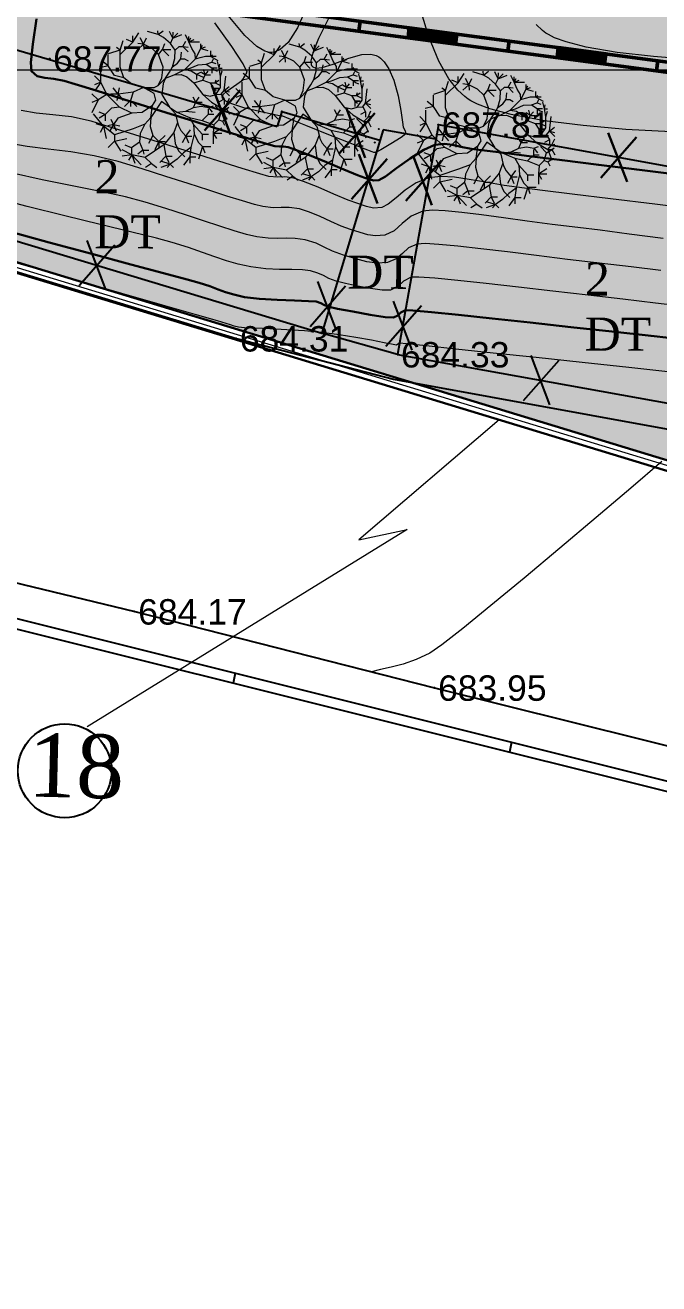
# Model space of a CAD drawing. Header units: feet. Extents: x 3381 to 683784, y 675186 to 4376258.
# Drawn here: x 682579.93 to 682604.87, y 4375655.95 to 4375705.45 of the extents above; entities that cross this region are included whole.
import ezdxf

# ---------------------------------------------------------------- set-up
doc = ezdxf.new("R2010")
doc.units = ezdxf.units.FT
doc.header["$MEASUREMENT"] = 0
doc.header["$PDMODE"] = 34
doc.header["$PDSIZE"] = 0.01
doc.linetypes.add('DUZ', pattern=[0])
doc.layers.get('0').update_dxf_attribs({"linetype": 'CONTINUOUS'})
for name, color, linetype in [('0_Point_Height', 2, 'CONTINUOUS'), ('0_Point_Point', 7, 'CONTINUOUS'), ('Layer8', 7, 'CONTINUOUS'), ('Yazilar', 7, 'CONTINUOUS')]:
    doc.layers.add(name, color=color, linetype=linetype)
for name, color, linetype, lineweight in [('ANA HORIZONTAL', 24, 'CONTINUOUS', 30), ('HORIZANTAL', 24, 'CONTINUOUS', 13), ('km setka', 170, 'CONTINUOUS', 15), ('su xtti', 7, 'CONTINUOUS', 30), ('дерево', 96, 'CONTINUOUS', 5)]:
    doc.layers.add(name, color=color, linetype=linetype, lineweight=lineweight)
doc.styles.get("Standard").update_dxf_attribs({"font": 'arial.ttf', "height": 2})
doc.styles.add('style5', font='ariall.ttf', dxfattribs={"height": 400})
pattern_1 = [(90, (1766.15535, 840.54114), (-0.707106781, 0.707106781), [0.1875, -1.226713563]), (45, (1766.1554, 840.5411), (-0.70710678119, 0.70710678119), [0.1875, -0.8125]), (135, (1766.1554, 840.5411), (-0.70710678119, -0.70710678119), [0.1875, -0.8125])]

# ---------------------------------------------------------------- blocks, each defined once
blk = doc.blocks.new('kuknar')
at = {"layer": 'дерево'}
for p, q in [((8656750.03, 4482479.77), (8656745.71, 4482481.06)), ((8656750.03, 4482479.77), (8656749.86, 4482481.34)), ((8656750.03, 4482479.77), (8656752.02, 4482481.34)), ((8656755.89, 4482478.34), (8656754.6, 4482481.06)), ((8656734.6, 4482473.51), (8656735.8, 4482477.38)), ((8656734.6, 4482471.66), (8656739.67, 4482476.7)), ((8656739.67, 4482476.7), (8656737.14, 4482477.71)), ((8656739.67, 4482476.7), (8656742.2, 4482480.4)), ((8656739.67, 4482476.7), (8656739.67, 4482479.23)), ((8656744.05, 4482475.86), (8656741.68, 4482476.21)), ((8656744.05, 4482475.86), (8656741.68, 4482473.68)), ((8656744.05, 4482475.86), (8656742.69, 4482478.39)), ((8656744.05, 4482475.86), (8656745.22, 4482478.39)), ((8656747.59, 4482474.17), (8656744.05, 4482475.86)), ((8656744.05, 4482475.86), (8656744.21, 4482473.68)), ((8656752.16, 4482478.62), (8656750.03, 4482479.77)), ((8656751.78, 4482473.68), (8656752.63, 4482476.21)), ((8656754.9, 4482476.18), (8656752.16, 4482478.62)), ((8656754.9, 4482476.18), (8656755.89, 4482478.34)), ((8656756.89, 4482473.47), (8656754.9, 4482476.18)), ((8656755.89, 4482478.34), (8656756.03, 4482480.78)), ((8656755.89, 4482478.34), (8656757.9, 4482480.33)), ((8656755.89, 4482478.34), (8656759.61, 4482479.77)), ((8656759.92, 4482474.9), (8656761.21, 4482477.05)), ((8656762.35, 4482476.89), (8656761.07, 4482479.63)), ((8656762.35, 4482476.89), (8656762.35, 4482479.04)), ((8656762.35, 4482476.89), (8656763.2, 4482478.48)), ((8656762.35, 4482476.89), (8656764.49, 4482477.75)), ((8656763.64, 4482474.17), (8656762.35, 4482476.89)), ((8656762.35, 4482476.89), (8656766.64, 4482476.89)), ((8656767.23, 4482474.17), (8656767.23, 4482476.04)), ((8656734.6, 4482473.51), (8656729.73, 4482471.99)), ((8656729.73, 4482467.11), (8656729.73, 4482471.66)), ((8656734.6, 4482473.51), (8656733.1, 4482474.52)), ((8656734.6, 4482471.66), (8656734.6, 4482473.51)), ((8656734.6, 4482466.6), (8656734.6, 4482471.66)), ((8656750.1, 4482471.66), (8656747.59, 4482474.17)), ((8656750.1, 4482471.66), (8656751.78, 4482473.68)), ((8656751.95, 4482466.6), (8656750.1, 4482471.66)), ((8656751.78, 4482473.68), (8656754.32, 4482471.15)), ((8656751.78, 4482473.68), (8656755.16, 4482473.68)), ((8656756.75, 4482470.02), (8656756.89, 4482473.47)), ((8656756.89, 4482473.47), (8656758.46, 4482474.9)), ((8656758.46, 4482474.9), (8656759.92, 4482474.9)), ((8656759.19, 4482469.88), (8656759.47, 4482472.6)), ((8656759.92, 4482474.9), (8656762.05, 4482472.74)), ((8656759.92, 4482474.9), (8656762.05, 4482474.61)), ((8656764.93, 4482472.01), (8656763.64, 4482474.17)), ((8656765.07, 4482469.88), (8656764.93, 4482472.01)), ((8656765.07, 4482469.88), (8656767.23, 4482474.17)), ((8656766.93, 4482470.44), (8656769.08, 4482471.03)), ((8656767.23, 4482474.17), (8656767.93, 4482475.46)), ((8656767.23, 4482474.17), (8656769.08, 4482474.75)), ((8656767.23, 4482474.17), (8656770.09, 4482473.3)), ((8656769.08, 4482471.03), (8656771.24, 4482471.03)), ((8656771.24, 4482471.03), (8656771.24, 4482473.16)), ((8656771.24, 4482471.03), (8656771.94, 4482471.59)), ((8656771.24, 4482471.03), (8656773.39, 4482471.03)), ((8656771.24, 4482470.86), (8656774.1, 4482469.29)), ((8656729.73, 4482467.11), (8656726.38, 4482466.27)), ((8656729.73, 4482467.11), (8656727.2, 4482469.13)), ((8656732.26, 4482463.22), (8656729.73, 4482467.11)), ((8656736.13, 4482462.22), (8656734.6, 4482466.6)), ((8656751.46, 4482462.22), (8656751.95, 4482466.6)), ((8656754.6, 4482464.56), (8656755.75, 4482466.72)), ((8656755.75, 4482466.72), (8656756.75, 4482470.02)), ((8656755.75, 4482466.72), (8656757.76, 4482468.15)), ((8656757.76, 4482468.15), (8656759.19, 4482469.88)), ((8656759.19, 4482469.88), (8656760.62, 4482469.88)), ((8656760.62, 4482469.88), (8656762.05, 4482469.15)), ((8656760.76, 4482465.57), (8656762.92, 4482467.72)), ((8656760.76, 4482465.57), (8656762.92, 4482466.15)), ((8656762.92, 4482467.72), (8656765.07, 4482469.88)), ((8656762.92, 4482466.15), (8656766.22, 4482467.58)), ((8656765.07, 4482469.88), (8656766.93, 4482470.44)), ((8656766.22, 4482467.58), (8656769.36, 4482467.72)), ((8656769.36, 4482467.72), (8656771.66, 4482468.59)), ((8656769.36, 4482467.72), (8656771.66, 4482466.29)), ((8656771.66, 4482468.59), (8656772.39, 4482469.88)), ((8656771.66, 4482468.59), (8656773.25, 4482468)), ((8656771.66, 4482466.29), (8656771.66, 4482464.14)), ((8656771.66, 4482466.29), (8656773.82, 4482466.29)), ((8656771.66, 4482466.29), (8656772.67, 4482465.43)), ((8656774.68, 4482466.15), (8656773.96, 4482468.87)), ((8656774.68, 4482466.15), (8656774.96, 4482467.72)), ((8656775.25, 4482462.85), (8656774.68, 4482466.15)), ((8656774.68, 4482466.15), (8656775.83, 4482466.15)), ((8656726.71, 4482460.55), (8656724.18, 4482463.06)), ((8656726.71, 4482460.55), (8656726.71, 4482465.59)), ((8656736.13, 4482462.22), (8656732.26, 4482463.22)), ((8656739.34, 4482459.71), (8656736.13, 4482462.22)), ((8656750.03, 4482459.12), (8656751.46, 4482462.22)), ((8656750.03, 4482459.12), (8656752.89, 4482462.12)), ((8656752.89, 4482462.12), (8656752.02, 4482459.99)), ((8656752.89, 4482462.12), (8656754.6, 4482464.56)), ((8656752.89, 4482462.12), (8656756.47, 4482463.41)), ((8656756.47, 4482463.41), (8656760.76, 4482465.57)), ((8656756.47, 4482463.41), (8656759.33, 4482463.55)), ((8656759.33, 4482463.55), (8656761.63, 4482462.71)), ((8656760.76, 4482465.57), (8656763.34, 4482465.15)), ((8656761.63, 4482462.71), (8656764.35, 4482460.27)), ((8656763.34, 4482465.15), (8656765.5, 4482463.72)), ((8656764.35, 4482460.27), (8656768.07, 4482461.28)), ((8656765.5, 4482463.72), (8656767.65, 4482464.7)), ((8656765.5, 4482463.72), (8656765.5, 4482461.56)), ((8656765.5, 4482463.72), (8656768.21, 4482462.57)), ((8656768.94, 4482463.41), (8656767.65, 4482464.28)), ((8656768.07, 4482461.28), (8656768.94, 4482463.41)), ((8656768.07, 4482461.28), (8656770.96, 4482460.27)), ((8656768.94, 4482463.41), (8656768.38, 4482465.57)), ((8656768.94, 4482463.41), (8656770.23, 4482465)), ((8656768.94, 4482463.41), (8656771.1, 4482463.41)), ((8656772.67, 4482465.43), (8656773.82, 4482465)), ((8656773.09, 4482460.27), (8656773.39, 4482461.42)), ((8656773.09, 4482460.27), (8656774.54, 4482461.28)), ((8656775.25, 4482462.85), (8656775.83, 4482465.15)), ((8656775.25, 4482458.4), (8656775.25, 4482462.85)), ((8656776.67, 4482457.11), (8656777.4, 4482462.99)), ((8656725.7, 4482453.31), (8656723.17, 4482455.82)), ((8656726.71, 4482460.55), (8656724.18, 4482459.36)), ((8656726.71, 4482460.55), (8656724.18, 4482456.85)), ((8656729.24, 4482455.49), (8656725.7, 4482453.31)), ((8656729.24, 4482455.49), (8656726.71, 4482460.55)), ((8656734.28, 4482450.45), (8656729.24, 4482455.49)), ((8656733.78, 4482455.65), (8656730.74, 4482455.65)), ((8656733.78, 4482455.65), (8656731.75, 4482458.18)), ((8656733.78, 4482455.65), (8656733.27, 4482453.15)), ((8656733.78, 4482455.65), (8656734.28, 4482458.18)), ((8656739.83, 4482456.5), (8656733.78, 4482455.65)), ((8656733.78, 4482455.65), (8656735.8, 4482453.15)), ((8656739.83, 4482456.5), (8656738.82, 4482453.15)), ((8656744, 4482458.4), (8656739.34, 4482459.71)), ((8656744, 4482458.4), (8656739.83, 4482456.5)), ((8656748.29, 4482455.96), (8656744, 4482458.4)), ((8656744, 4482458.4), (8656748.29, 4482458.4)), ((8656748.29, 4482458.4), (8656750.03, 4482459.12)), ((8656749.02, 4482453.24), (8656748.29, 4482455.96)), ((8656752.02, 4482459.99), (8656751.46, 4482455.54)), ((8656751.46, 4482455.54), (8656754.6, 4482450.38)), ((8656764.35, 4482460.27), (8656768.07, 4482455.54)), ((8656768.07, 4482455.54), (8656771.52, 4482452.37)), ((8656768.07, 4482455.54), (8656770.96, 4482454.81)), ((8656770.96, 4482460.27), (8656773.09, 4482460.27)), ((8656770.96, 4482460.27), (8656772.39, 4482457.97)), ((8656770.96, 4482454.81), (8656773.25, 4482455.54)), ((8656772.39, 4482457.97), (8656774.54, 4482457.97)), ((8656774.54, 4482457.97), (8656772.39, 4482457.97)), ((8656772.39, 4482457.97), (8656772.39, 4482455.82)), ((8656772.39, 4482457.97), (8656773.39, 4482457.11)), ((8656773.09, 4482460.27), (8656774.96, 4482459.26)), ((8656773.25, 4482455.54), (8656775.25, 4482458.4)), ((8656773.25, 4482455.54), (8656775.53, 4482455.68)), ((8656775.53, 4482455.68), (8656776.67, 4482457.11)), ((8656775.53, 4482455.68), (8656776.67, 4482453.66)), ((8656776.67, 4482457.11), (8656778.69, 4482458.7)), ((8656776.67, 4482457.11), (8656778.83, 4482454.95)), ((8656776.67, 4482457.11), (8656778.69, 4482456.54)), ((8656725.7, 4482453.31), (8656723.17, 4482452.3)), ((8656725.7, 4482453.31), (8656723.17, 4482448.08)), ((8656734.28, 4482450.45), (8656731.09, 4482449.93)), ((8656739.34, 4482447.92), (8656734.28, 4482450.45)), ((8656738.82, 4482453.15), (8656736.29, 4482450.61)), ((8656738.82, 4482453.15), (8656741.35, 4482450.61)), ((8656738.82, 4482453.15), (8656738.82, 4482450.61)), ((8656747.73, 4482451.08), (8656743.53, 4482448.25)), ((8656751.32, 4482452.68), (8656747, 4482446.21)), ((8656747, 4482446.21), (8656747.73, 4482451.08)), ((8656747.73, 4482451.08), (8656749.02, 4482453.24)), ((8656754.6, 4482450.38), (8656751.32, 4482452.68)), ((8656765.26, 4482452.47), (8656764.07, 4482454.48)), ((8656764.25, 4482450.26), (8656765.26, 4482452.47)), ((8656764.25, 4482450.26), (8656767.44, 4482450.78)), ((8656765.26, 4482452.47), (8656766.6, 4482454.48)), ((8656765.26, 4482452.47), (8656767.77, 4482452.47)), ((8656767.44, 4482450.78), (8656770.3, 4482450.26)), ((8656770.3, 4482450.26), (8656772.32, 4482450.94)), ((8656771.52, 4482452.37), (8656775.97, 4482449.65)), ((8656775.53, 4482448.41), (8656773, 4482450.94)), ((8656776.67, 4482453.66), (8656774.68, 4482452.51)), ((8656775.97, 4482449.65), (8656777.68, 4482451.53)), ((8656776.67, 4482453.66), (8656776.67, 4482451.53)), ((8656777.68, 4482451.53), (8656778.83, 4482453.97)), ((8656777.68, 4482451.53), (8656778.83, 4482451.81)), ((8656727.88, 4482442.69), (8656723.85, 4482447.75)), ((8656728.56, 4482447.4), (8656726.03, 4482448.41)), ((8656728.56, 4482447.4), (8656726.03, 4482445.9)), ((8656731.09, 4482449.93), (8656728.56, 4482447.4)), ((8656728.56, 4482447.4), (8656728.56, 4482444.9)), ((8656731.93, 4482443.37), (8656730.9, 4482445.39)), ((8656733.6, 4482445.9), (8656731.93, 4482443.37)), ((8656739.34, 4482447.92), (8656733.6, 4482445.9)), ((8656743.53, 4482448.25), (8656739.34, 4482447.92)), ((8656747, 4482446.21), (8656744.54, 4482443.54)), ((8656747, 4482446.21), (8656746.75, 4482442.53)), ((8656754.6, 4482450.38), (8656757.48, 4482448.36)), ((8656754.6, 4482450.38), (8656757.01, 4482447.75)), ((8656757.01, 4482447.75), (8656757.85, 4482444.22)), ((8656757.48, 4482448.36), (8656761.21, 4482448.76)), ((8656757.48, 4482448.36), (8656762.64, 4482446.21)), ((8656761.21, 4482448.76), (8656764.25, 4482450.26)), ((8656761.21, 4482448.76), (8656764.91, 4482448.41)), ((8656762.64, 4482446.21), (8656767.79, 4482445.06)), ((8656762.64, 4482446.21), (8656764.25, 4482443.37)), ((8656767.79, 4482445.06), (8656770.37, 4482447.5)), ((8656770.3, 4482450.26), (8656771.82, 4482448.41)), ((8656770.37, 4482447.5), (8656770.37, 4482449.65)), ((8656770.37, 4482447.5), (8656772.53, 4482447.5)), ((8656774.52, 4482445.22), (8656775.53, 4482448.41)), ((8656775.53, 4482448.41), (8656778.06, 4482449.77)), ((8656775.97, 4482449.65), (8656777.68, 4482445.36)), ((8656775.97, 4482449.65), (8656777.68, 4482449.65)), ((8656776.02, 4482444.71), (8656777.87, 4482446.07)), ((8656777.68, 4482449.65), (8656778.55, 4482450.38)), ((8656777.68, 4482449.65), (8656778.83, 4482447.5)), ((8656727.88, 4482442.69), (8656724.85, 4482443.7)), ((8656727.88, 4482442.69), (8656726.54, 4482440.16)), ((8656732.26, 4482439.15), (8656727.88, 4482442.69)), ((8656727.88, 4482442.69), (8656728.89, 4482437.65)), ((8656731.93, 4482443.37), (8656729.57, 4482442.86)), ((8656731.93, 4482443.37), (8656730.41, 4482440.84)), ((8656731.93, 4482443.37), (8656734.44, 4482442.86)), ((8656731.93, 4482443.37), (8656732.94, 4482440.84)), ((8656739.83, 4482441.68), (8656732.26, 4482439.15)), ((8656744.54, 4482443.54), (8656739.83, 4482441.68)), ((8656744.54, 4482443.54), (8656742.69, 4482439.67)), ((8656746.75, 4482442.53), (8656747.75, 4482438.99)), ((8656757.85, 4482444.22), (8656756.33, 4482440.16)), ((8656757.85, 4482444.22), (8656758.18, 4482442.86)), ((8656758.18, 4482442.86), (8656759.19, 4482441)), ((8656759.19, 4482441), (8656761.21, 4482438.66)), ((8656761.21, 4482438.66), (8656763.06, 4482441.19)), ((8656764.25, 4482443.37), (8656764.58, 4482439.5)), ((8656764.25, 4482443.37), (8656767.77, 4482439.5)), ((8656767.79, 4482445.06), (8656772.53, 4482443.21)), ((8656772.53, 4482443.21), (8656772.25, 4482439.9)), ((8656772.25, 4482439.9), (8656775.69, 4482442.06)), ((8656772.53, 4482443.21), (8656774.52, 4482445.22)), ((8656774.52, 4482445.22), (8656776.02, 4482444.71)), ((8656776.02, 4482444.71), (8656776.86, 4482443.04)), ((8656732.26, 4482436.65), (8656729.73, 4482434.11)), ((8656732.26, 4482439.15), (8656732.26, 4482436.65)), ((8656732.26, 4482436.65), (8656737.3, 4482437.65)), ((8656732.26, 4482436.65), (8656734.79, 4482432.59)), ((8656742.36, 4482436.29), (8656739.15, 4482433.95)), ((8656742.69, 4482439.67), (8656742.36, 4482436.29)), ((8656742.36, 4482436.29), (8656743.7, 4482432.94)), ((8656752.3, 4482435.12), (8656744.71, 4482430.08)), ((8656747.75, 4482438.99), (8656746.07, 4482435.64)), ((8656747.75, 4482438.99), (8656750.26, 4482436.46)), ((8656750.26, 4482436.46), (8656748.6, 4482433.11)), ((8656750.26, 4482436.46), (8656752.79, 4482438.99)), ((8656750.26, 4482436.46), (8656752.79, 4482436.46)), ((8656750.26, 4482436.46), (8656750.26, 4482433.95)), ((8656756.33, 4482440.16), (8656752.3, 4482435.12)), ((8656752.3, 4482435.12), (8656753.14, 4482430.57)), ((8656756.33, 4482440.16), (8656756.85, 4482435.64)), ((8656756.85, 4482435.64), (8656758.18, 4482432.75)), ((8656761.21, 4482438.66), (8656759.71, 4482435.97)), ((8656761.21, 4482438.66), (8656763.57, 4482438.66)), ((8656761.21, 4482438.66), (8656762.21, 4482435.97)), ((8656764.58, 4482439.5), (8656763.25, 4482434.11)), ((8656764.58, 4482439.5), (8656766.27, 4482436.13)), ((8656766.27, 4482436.13), (8656767.96, 4482434.44)), ((8656767.77, 4482439.5), (8656767.77, 4482436.97)), ((8656767.77, 4482439.5), (8656770.3, 4482439.5)), ((8656772.25, 4482439.9), (8656772.25, 4482435.61)), ((8656772.25, 4482439.9), (8656773.53, 4482437.75)), ((8656772.25, 4482439.9), (8656775.69, 4482439.9)), ((8656739.34, 4482431.09), (8656735.45, 4482433.11)), ((8656739.34, 4482431.09), (8656735.45, 4482430.57)), ((8656739.15, 4482433.95), (8656736.64, 4482434.96)), ((8656739.34, 4482431.09), (8656737.98, 4482428.89)), ((8656739.15, 4482433.95), (8656739.15, 4482431.42)), ((8656744.71, 4482430.08), (8656739.34, 4482431.09)), ((8656739.34, 4482431.09), (8656743.04, 4482427.04)), ((8656739.34, 4482431.09), (8656740.51, 4482427.72)), ((8656743.7, 4482432.94), (8656741.68, 4482431.42)), ((8656743.7, 4482432.94), (8656746.23, 4482432.94)), ((8656743.7, 4482432.94), (8656744.21, 4482431.42)), ((8656744.71, 4482430.08), (8656747.24, 4482427.55)), ((8656753.14, 4482430.57), (8656750.61, 4482428.04)), ((8656753.14, 4482430.57), (8656755.65, 4482430.57)), ((8656753.14, 4482430.57), (8656754.32, 4482428.04)), ((8656760.2, 4482431.93), (8656757.67, 4482429.4)), ((8656758.18, 4482432.75), (8656760.71, 4482430.25)), ((8656763.25, 4482434.11), (8656760.2, 4482431.93)), ((8656762.73, 4482430.25), (8656760.2, 4482426.87)), ((8656763.25, 4482434.11), (8656762.73, 4482430.25)), ((8656762.73, 4482430.25), (8656765.26, 4482430.25)), ((8656762.73, 4482430.25), (8656762.73, 4482427.72)), ((8656767.96, 4482434.44), (8656766.27, 4482429.4)), ((8656767.96, 4482434.44), (8656771.31, 4482434.44)), ((8656767.96, 4482434.44), (8656768.8, 4482431.93)), ((8656747.24, 4482427.55), (8656744.89, 4482426.03)), ((8656747.24, 4482427.55), (8656749.44, 4482426.03)), ((8656754.81, 4482427.39), (8656751.1, 4482428.56)), ((8656754.81, 4482427.39), (8656751.1, 4482426.03)), ((8656754.81, 4482427.39), (8656753.64, 4482426.03)), ((8656757.67, 4482429.4), (8656754.81, 4482427.39)), ((8656754.81, 4482427.39), (8656756.17, 4482426.03))]:
    blk.add_line(p, q, dxfattribs=at)

msp = doc.modelspace()

# ---------------------------------------------------------------- hatches: boundary and pattern name
at = {"lineweight": 25}
h = msp.add_hatch(dxfattribs=at)
h.set_pattern_fill('GRASS', color=3)
h.set_pattern_definition(pattern_1)
edge = h.paths.add_edge_path(flags=16)
edge.add_arc((682579.126, 4375717.036), 3.56, 0, 360)
edge = h.paths.add_edge_path()
edge.add_line((682581.918, 4375719.244), (682586.455, 4375718.637))
edge.add_line((682586.455, 4375718.637), (682586.842, 4375721.526))
edge.add_line((682586.842, 4375721.526), (682579.516, 4375722.515))
edge.add_line((682579.516, 4375722.515), (682581.657, 4375738.371))
edge.add_line((682581.657, 4375738.371), (682590.03, 4375737.24))
edge.add_line((682590.03, 4375737.24), (682590.757, 4375742.624))
edge.add_line((682590.757, 4375742.624), (682586.105, 4375743.295))
edge.add_line((682586.105, 4375743.295), (682586.919, 4375748.936))
edge.add_line((682586.919, 4375748.936), (682595.041, 4375747.783))
edge.add_line((682595.041, 4375747.783), (682598.787, 4375774.898))
edge.add_line((682598.787, 4375774.898), (682598.88, 4375775.588))
edge.add_line((682598.88, 4375775.588), (682598.609, 4375775.095))
edge.add_line((682598.609, 4375775.095), (682561.072, 4375701.765))
edge.add_line((682561.072, 4375701.765), (682652.667, 4375673.889))
edge.add_line((682652.667, 4375673.889), (682684.525, 4375754.529))
edge.add_line((682684.525, 4375754.529), (682677.414, 4375757.25))
edge.add_line((682677.414, 4375757.25), (682675.66, 4375752.667))
edge.add_line((682675.66, 4375752.667), (682667.296, 4375755.6))
edge.add_arc((682826.725, 4375690.715), 172.127, 157.85455, 159.31778)
edge.add_line((682665.691, 4375751.508), (682679.056, 4375749.711))
edge.add_line((682679.056, 4375749.711), (682678.314, 4375744.463))
edge.add_line((682678.314, 4375744.463), (682664.985, 4375746.27))
edge.add_arc((682665.285, 4375743.129), 3.155, 95.4615, 167.5925)
edge.add_line((682662.203, 4375743.807), (682662.203, 4375742.852))
edge.add_line((682662.203, 4375742.852), (682663.87, 4375743.246))
edge.add_line((682663.87, 4375743.246), (682669.462, 4375742.267))
edge.add_line((682669.462, 4375742.267), (682667.512, 4375729.083))
edge.add_line((682667.512, 4375729.083), (682667.293, 4375729.083))
edge.add_line((682667.293, 4375729.083), (682662.203, 4375729.801))
edge.add_line((682662.203, 4375729.801), (682662.815, 4375735.168))
edge.add_line((682662.815, 4375735.168), (682667.918, 4375734.469))
edge.add_line((682667.918, 4375734.469), (682668.269, 4375737.031))
edge.add_line((682668.269, 4375737.031), (682663.089, 4375737.741))
edge.add_line((682663.089, 4375737.741), (682663.684, 4375742.829))
edge.add_line((682663.684, 4375742.829), (682662.104, 4375742.62))
edge.add_line((682662.104, 4375742.62), (682660.048, 4375726.654))
edge.add_line((682660.048, 4375726.654), (682668.784, 4375725.445))
edge.add_line((682668.784, 4375725.445), (682667.953, 4375718.089))
edge.add_line((682667.953, 4375718.089), (682659.17, 4375719.305))
edge.add_line((682659.17, 4375719.305), (682658.791, 4375716.654))
edge.add_line((682658.791, 4375716.654), (682652.663, 4375717.458))
edge.add_arc((682652.227, 4375707.467), 10, 87.4993, 110.7786)
edge.add_line((682648.679, 4375716.817), (682658.429, 4375715.391))
edge.add_line((682658.429, 4375715.391), (682657.802, 4375711.896))
edge.add_line((682657.802, 4375711.896), (682654.491, 4375712.422))
edge.add_line((682654.491, 4375712.422), (682654.885, 4375715.496))
edge.add_line((682654.885, 4375715.496), (682652.353, 4375715.831))
edge.add_line((682652.353, 4375715.831), (682651.948, 4375712.769))
edge.add_line((682651.948, 4375712.769), (682648.624, 4375713.209))
edge.add_line((682648.624, 4375713.209), (682648.977, 4375716.307))
edge.add_line((682648.977, 4375716.307), (682648.183, 4375716.613))
edge.add_arc((682652.396, 4375707.255), 10.263, 114.2395, 179.0096)
edge.add_line((682642.135, 4375707.432), (682641.785, 4375704.796))
edge.add_line((682641.785, 4375704.796), (682638.798, 4375705.123))
edge.add_line((682638.798, 4375705.123), (682637.918, 4375700.26))
edge.add_line((682637.918, 4375700.26), (682629.208, 4375701.474))
edge.add_line((682629.208, 4375701.474), (682629.896, 4375706.374))
edge.add_line((682629.896, 4375706.374), (682622.97, 4375707.293))
edge.add_line((682622.97, 4375707.293), (682622.557, 4375704.184))
edge.add_line((682622.557, 4375704.184), (682595.928, 4375707.777))
edge.add_line((682595.928, 4375707.777), (682585.207, 4375709.32))
edge.add_line((682585.207, 4375709.32), (682586.256, 4375717.15))
edge.add_line((682586.256, 4375717.15), (682582.635, 4375717.635))
edge.add_arc((682579.126, 4375717.036), 3.56, 9.688, 38.3434)
h = msp.add_hatch(dxfattribs=at)
h.set_pattern_fill('GRASS', color=3)
h.set_pattern_definition(pattern_1)
edge = h.paths.add_edge_path(flags=16)
edge.add_arc((682579.126, 4375717.036), 3.56, 0, 360)
edge = h.paths.add_edge_path()
edge.add_line((682581.918, 4375719.244), (682586.455, 4375718.637))
edge.add_line((682586.455, 4375718.637), (682586.842, 4375721.526))
edge.add_line((682586.842, 4375721.526), (682579.516, 4375722.515))
edge.add_line((682579.516, 4375722.515), (682581.657, 4375738.371))
edge.add_line((682581.657, 4375738.371), (682590.03, 4375737.24))
edge.add_line((682590.03, 4375737.24), (682590.757, 4375742.624))
edge.add_line((682590.757, 4375742.624), (682586.105, 4375743.295))
edge.add_line((682586.105, 4375743.295), (682586.919, 4375748.936))
edge.add_line((682586.919, 4375748.936), (682595.041, 4375747.783))
edge.add_line((682595.041, 4375747.783), (682598.787, 4375774.898))
edge.add_line((682598.787, 4375774.898), (682598.88, 4375775.588))
edge.add_line((682598.88, 4375775.588), (682598.609, 4375775.095))
edge.add_line((682598.609, 4375775.095), (682561.072, 4375701.765))
edge.add_line((682561.072, 4375701.765), (682652.667, 4375673.889))
edge.add_line((682652.667, 4375673.889), (682684.525, 4375754.529))
edge.add_line((682684.525, 4375754.529), (682677.414, 4375757.25))
edge.add_line((682677.414, 4375757.25), (682675.66, 4375752.667))
edge.add_line((682675.66, 4375752.667), (682667.296, 4375755.6))
edge.add_arc((682826.725, 4375690.715), 172.127, 157.85455, 159.31778)
edge.add_line((682665.691, 4375751.508), (682679.056, 4375749.711))
edge.add_line((682679.056, 4375749.711), (682678.314, 4375744.463))
edge.add_line((682678.314, 4375744.463), (682664.985, 4375746.27))
edge.add_arc((682665.285, 4375743.129), 3.155, 95.4615, 167.5925)
edge.add_line((682662.203, 4375743.807), (682662.203, 4375742.852))
edge.add_line((682662.203, 4375742.852), (682663.87, 4375743.246))
edge.add_line((682663.87, 4375743.246), (682669.462, 4375742.267))
edge.add_line((682669.462, 4375742.267), (682667.512, 4375729.083))
edge.add_line((682667.512, 4375729.083), (682667.293, 4375729.083))
edge.add_line((682667.293, 4375729.083), (682662.203, 4375729.801))
edge.add_line((682662.203, 4375729.801), (682662.815, 4375735.168))
edge.add_line((682662.815, 4375735.168), (682667.918, 4375734.469))
edge.add_line((682667.918, 4375734.469), (682668.269, 4375737.031))
edge.add_line((682668.269, 4375737.031), (682663.089, 4375737.741))
edge.add_line((682663.089, 4375737.741), (682663.684, 4375742.829))
edge.add_line((682663.684, 4375742.829), (682662.104, 4375742.62))
edge.add_line((682662.104, 4375742.62), (682660.048, 4375726.654))
edge.add_line((682660.048, 4375726.654), (682668.784, 4375725.445))
edge.add_line((682668.784, 4375725.445), (682667.953, 4375718.089))
edge.add_line((682667.953, 4375718.089), (682659.17, 4375719.305))
edge.add_line((682659.17, 4375719.305), (682658.791, 4375716.654))
edge.add_line((682658.791, 4375716.654), (682652.663, 4375717.458))
edge.add_arc((682652.227, 4375707.467), 10, 87.4993, 110.7786)
edge.add_line((682648.679, 4375716.817), (682658.429, 4375715.391))
edge.add_line((682658.429, 4375715.391), (682657.802, 4375711.896))
edge.add_line((682657.802, 4375711.896), (682654.491, 4375712.422))
edge.add_line((682654.491, 4375712.422), (682654.885, 4375715.496))
edge.add_line((682654.885, 4375715.496), (682652.353, 4375715.831))
edge.add_line((682652.353, 4375715.831), (682651.948, 4375712.769))
edge.add_line((682651.948, 4375712.769), (682648.624, 4375713.209))
edge.add_line((682648.624, 4375713.209), (682648.977, 4375716.307))
edge.add_line((682648.977, 4375716.307), (682648.183, 4375716.613))
edge.add_arc((682652.396, 4375707.255), 10.263, 114.2395, 179.0096)
edge.add_line((682642.135, 4375707.432), (682641.785, 4375704.796))
edge.add_line((682641.785, 4375704.796), (682638.798, 4375705.123))
edge.add_line((682638.798, 4375705.123), (682637.918, 4375700.26))
edge.add_line((682637.918, 4375700.26), (682629.208, 4375701.474))
edge.add_line((682629.208, 4375701.474), (682629.896, 4375706.374))
edge.add_line((682629.896, 4375706.374), (682622.97, 4375707.293))
edge.add_line((682622.97, 4375707.293), (682623.404, 4375710.567))
edge.add_arc((682620.431, 4375710.962), 3, 352.4412, 442.1402)
edge.add_line((682620.841, 4375713.934), (682608.946, 4375715.58))
edge.add_line((682608.946, 4375715.58), (682607.684, 4375706.157))
edge.add_line((682607.684, 4375706.157), (682600.38, 4375707.136))
edge.add_line((682600.38, 4375707.136), (682601.634, 4375716.585))
edge.add_line((682601.634, 4375716.585), (682598.619, 4375717.007))
edge.add_line((682598.619, 4375717.007), (682597.358, 4375707.502))
edge.add_line((682597.358, 4375707.502), (682595.928, 4375707.777))
edge.add_line((682595.928, 4375707.777), (682585.207, 4375709.32))
edge.add_line((682585.207, 4375709.32), (682586.256, 4375717.15))
edge.add_line((682586.256, 4375717.15), (682582.635, 4375717.635))
edge.add_arc((682579.126, 4375717.036), 3.56, 9.688, 38.3434)
at = {"lineweight": 50}
h = msp.add_hatch(dxfattribs=at)
h.set_pattern_fill('ANSI31', scale=0.3, angle=-0.0118)
h.set_pattern_definition([(44.9882312419, (-3384.702087, -190.062396), (-0.0265110571503, 0.02652195031993), [])])
h.paths.add_polyline_path([(682595.044, 4375705.352), (682596.919, 4375705.101), (682596.865, 4375704.718), (682595, 4375704.965)])
h = msp.add_hatch(dxfattribs=at)
h.set_pattern_fill('ANSI31', scale=0.3, angle=-0.0118)
h.set_pattern_definition([(44.9882312419, (-3378.840234, -190.842882), (-0.0265110571503, 0.02652195031993), [])])
h.paths.add_polyline_path([(682600.906, 4375704.572), (682602.781, 4375704.321), (682602.727, 4375703.938), (682600.862, 4375704.185)])

# ---------------------------------------------------------------- linework, layer by layer
at = {"linetype": 'Continuous'}
for p, q in [((682558.739, 4375710.611, -0.02), (682589.851, 4375701.467, -519.065)), ((682555.277, 4375704.285, -2.248), (682591.607, 4375693.346, -2.501)), ((682590.031, 4375702.062, 582.025), (682589.851, 4375701.467, 582.025)), ((682590.031, 4375702.062, 1.084), (682593.89, 4375700.928, -63.293)), ((682594.014, 4375701.341, -2.501), (682591.607, 4375693.346, -2.501)), ((682596.088, 4375700.964, 1.086), (682594.014, 4375701.341, 1.136)), ((682596.191, 4375701.539, 0.813), (682594.581, 4375692.504, -2.665)), ((682614.586, 4375698.196, 0.37), (682596.191, 4375701.539, 0.813)), ((682594.581, 4375692.504, -2.665), (682591.607, 4375693.346, -2.501)), ((682594.581, 4375692.504, -2.665), (682612.908, 4375689.196, -3.172)), ((682588.191, 4375679.969, -686.994), (682588.111, 4375679.577, -686.994)), ((682599.069, 4375677.253, -686.994), (682598.989, 4375676.861, -686.994))]:
    msp.add_line(p, q, dxfattribs=at)
at = {"color": 7, "lineweight": 50}
for p, q in [((682593.117, 4375705.608, -686.994), (682593.065, 4375705.223, -686.994)), ((682598.979, 4375704.83, -686.994), (682598.928, 4375704.446, -686.994)), ((682604.827, 4375704.052, -686.994), (682604.776, 4375703.667, -686.994))]:
    msp.add_line(p, q, dxfattribs=at)
at = {"color": 30, "linetype": 'Continuous'}
for p, q in [((682555.041, 4375703.2, -2.309), (682588.242, 4375693.131, -2.681)), ((682588.242, 4375693.131, -2.681), (682594.425, 4375691.524, -2.63)), ((682594.425, 4375691.524, -2.63), (682614.496, 4375687.869, -3.293))]:
    msp.add_line(p, q, dxfattribs=at)
at = {"color": 1, "lineweight": 30}
for p, q in [((682587.279, 4375703.081, -133.498), (682588.015, 4375701.148, -830.998)), ((682586.987, 4375701.312, -830.998), (682588.389, 4375702.901, -830.998)), ((682592.58, 4375702.171, 301.203), (682593.317, 4375700.239, -396.297)), ((682592.288, 4375700.402, -396.297), (682593.691, 4375701.991, -396.297)), ((682602.878, 4375701.224, 349.437), (682603.615, 4375699.291, -348.063)), ((682602.586, 4375699.454, -348.063), (682603.989, 4375701.043, -348.063)), ((682592.772, 4375698.606, -348.2), (682594.175, 4375700.195, -348.2)), ((682593.064, 4375700.376, 349.3), (682593.8, 4375698.443, -348.2)), ((682594.907, 4375698.544, -348.7), (682596.31, 4375700.133, -348.7)), ((682595.199, 4375700.313, 348.8), (682595.936, 4375698.38, -348.7))]:
    msp.add_line(p, q, dxfattribs=at)
at = {"color": 1, "lineweight": 25}
for p, q in [((682582.061, 4375695.219, -351.145), (682583.464, 4375696.808, -351.145)), ((682582.354, 4375696.988, 346.355), (682583.09, 4375695.055, -351.145)), ((682591.14, 4375693.608, -350.7), (682592.543, 4375695.197, -350.7)), ((682591.433, 4375695.377, 346.8), (682592.169, 4375693.444, -350.7)), ((682594.122, 4375692.833, -350.936), (682595.525, 4375694.422, -350.936)), ((682594.414, 4375694.602, 346.564), (682595.151, 4375692.67, -350.936)), ((682599.535, 4375690.688, -351.527), (682600.938, 4375692.277, -351.527)), ((682599.827, 4375692.458, 345.973), (682600.564, 4375690.525, -351.527))]:
    msp.add_line(p, q, dxfattribs=at)
at = {"color": 7, "lineweight": 30, "elevation": -686.994}
for points in [[(682672.67, 4375759.494), (682685.045, 4375754.758), (682652.903, 4375673.398), (682560.498, 4375701.522), (682603.689, 4375785.894), (682663.328, 4375763.07)], [(682672.527, 4375759.121), (682684.525, 4375754.529), (682652.667, 4375673.889), (682561.072, 4375701.765), (682603.881, 4375785.393), (682663.185, 4375762.696)]]:
    msp.add_lwpolyline(points, dxfattribs=at)
at = {"color": 1, "lineweight": 0, "elevation": -686.994}
msp.add_lwpolyline([(682560.785, 4375701.643), (682603.785, 4375785.643), (682684.785, 4375754.643), (682652.785, 4375673.643)], close=True, dxfattribs=at)
at = {"color": 7, "lineweight": 50, "elevation": -686.994}
for points in [[(682663.437, 4375762.629), (682663.612, 4375762.99), (682638.289, 4375772.672), (682599.394, 4375777.506), (682564.349, 4375709.042), (682661.897, 4375696.054), (682677.674, 4375735.97), (682677.315, 4375736.112), (682661.639, 4375696.507), (682564.984, 4375709.345), (682599.673, 4375777.072), (682638.188, 4375772.298), (682663.437, 4375762.629)], [(682595.044, 4375705.352), (682596.917, 4375705.103), (682596.866, 4375704.719), (682595.001, 4375704.967), (682595.044, 4375705.352)], [(682600.906, 4375704.574), (682602.779, 4375704.325), (682602.728, 4375703.94), (682600.863, 4375704.188), (682600.906, 4375704.574)]]:
    msp.add_lwpolyline(points, dxfattribs=at)
at = {"color": 30, "linetype": 'Continuous', "elevation": -2.767}
msp.add_lwpolyline([(682519.218, 4375698.304), (682543.174, 4375692.722), (682565.304, 4375686.966), (682584.243, 4375682.392), (682596.041, 4375679.394), (682636.999, 4375669.201), (682652.511, 4375665.708), (682653.527, 4375668.599), (682664.209, 4375664.417), (682676.644, 4375658.397), (682697.358, 4375645.594)], dxfattribs=at)
at = {"linetype": 'Continuous', "elevation": -2.639}
for points in [[(682542.848, 4375690.715), (682566.121, 4375685.068), (682621.012, 4375671.362), (682653.437, 4375663.575), (682654.305, 4375666.177), (682677.219, 4375655.081), (682691.082, 4375644.334)], [(682542.912, 4375691.111), (682566.217, 4375685.456), (682621.107, 4375671.75), (682653.174, 4375664.05), (682654.07, 4375666.735), (682677.431, 4375655.422), (682691.735, 4375644.334)]]:
    msp.add_lwpolyline(points, dxfattribs=at)
at = {"color": 7, "lineweight": 20, "elevation": -686.994}
msp.add_lwpolyline([(682598.578, 4375689.932), (682593.056, 4375685.206), (682594.959, 4375685.619), (682582.371, 4375677.855)], dxfattribs=at)
at = {"color": 7, "linetype": 'DUZ', "lineweight": 25}
msp.add_circle((682581.487, 4375676.128, 8973.194), 1.846, dxfattribs=at)
at = {"layer": '0_Point_Point'}
for p in [(682580.893, 4375704.136, 0.779), (682590.031, 4375702.062, 1.084), (682593.851, 4375701.37, 1.14), (682596.191, 4375701.539, 0.813), (682593.688, 4375700.841, 1.191), (682591.607, 4375693.346, -2.501), (682588.242, 4375693.131, -2.681), (682594.581, 4375692.504, -2.665), (682594.425, 4375691.524, -2.63), (682584.243, 4375682.392, -2.821), (682596.041, 4375679.394, -3.04)]:
    msp.add_point(p, dxfattribs=at)
at = {"layer": 'ANA HORIZONTAL', "color": 32, "lineweight": 30}
for points, elevation in [([(682605.471, 4375699.598), (682603.997, 4375699.775), (682602.5, 4375699.958), (682601.06, 4375700.138), (682599.757, 4375700.302), (682598.672, 4375700.439), (682597.886, 4375700.539), (682597.479, 4375700.589), (682597.07, 4375700.662), (682596.746, 4375700.743), (682596.431, 4375700.785), (682596.049, 4375700.742), (682595.616, 4375700.551), (682595.084, 4375700.21), (682594.549, 4375699.827), (682594.105, 4375699.508), (682593.846, 4375699.36), (682593.658, 4375699.349), (682593.497, 4375699.388), (682593.302, 4375699.451), (682593.013, 4375699.559), (682592.466, 4375699.781), (682591.79, 4375700.059), (682591.116, 4375700.336), (682590.571, 4375700.555), (682590.285, 4375700.657), (682590.098, 4375700.679), (682589.945, 4375700.675), (682589.756, 4375700.691), (682589.43, 4375700.785), (682588.684, 4375701.014), (682587.634, 4375701.34), (682586.396, 4375701.727), (682585.087, 4375702.137), (682583.824, 4375702.533), (682582.723, 4375702.879), (682581.9, 4375703.136), (682581.473, 4375703.268), (682581.064, 4375703.346), (682580.706, 4375703.377), (682580.407, 4375703.448), (682580.179, 4375703.642), (682580.154, 4375703.99), (682580.23, 4375704.711), (682580.376, 4375705.7)], 0.506), ([(682605.953, 4375693.073), (682604.558, 4375693.229), (682603.014, 4375693.402), (682601.402, 4375693.581), (682599.805, 4375693.756), (682598.303, 4375693.919), (682596.979, 4375694.059), (682595.915, 4375694.167), (682595.192, 4375694.233), (682594.891, 4375694.248), (682594.72, 4375694.159), (682594.596, 4375694.039), (682594.425, 4375693.955), (682594.098, 4375693.975), (682593.504, 4375694.065), (682592.82, 4375694.187), (682592.224, 4375694.303), (682591.893, 4375694.376), (682591.709, 4375694.446), (682591.568, 4375694.517), (682591.384, 4375694.579), (682591.079, 4375694.604), (682590.525, 4375694.623), (682589.842, 4375694.647), (682589.15, 4375694.69), (682588.568, 4375694.761), (682588.148, 4375694.854), (682587.819, 4375694.953), (682587.521, 4375695.061), (682587.196, 4375695.182), (682586.783, 4375695.317), (682586.304, 4375695.449), (682585.37, 4375695.7), (682584.086, 4375696.043), (682582.554, 4375696.455), (682580.88, 4375696.908), (682579.166, 4375697.38)], -1.994)]:
    msp.add_lwpolyline(points, dxfattribs=dict(at, elevation=elevation))
at = {"layer": 'HORIZANTAL', "color": 32, "linetype": 'Continuous', "lineweight": 13}
for points, elevation in [([(682591.058, 4375706.271), (682590.647, 4375705.344), (682590.275, 4375704.775), (682589.967, 4375704.494), (682589.747, 4375704.395), (682589.633, 4375704.374), (682589.549, 4375704.375), (682589.365, 4375704.426), (682589.054, 4375704.613), (682588.581, 4375705.046), (682587.918, 4375705.828)], 1.506), ([(682591.891, 4375705.769), (682591.471, 4375704.926), (682591.247, 4375704.366), (682591.174, 4375704.054), (682591.18, 4375703.912), (682591.202, 4375703.864), (682591.248, 4375703.816), (682591.371, 4375703.765), (682591.622, 4375703.782), (682592.051, 4375703.921), (682592.672, 4375704.158), (682593.178, 4375704.294), (682593.532, 4375704.308), (682593.745, 4375704.254), (682593.842, 4375704.204), (682593.918, 4375704.151), (682594.058, 4375704.012), (682594.239, 4375703.741), (682594.432, 4375703.295), (682594.605, 4375702.677), (682594.717, 4375702.092), (682594.78, 4375701.644), (682594.81, 4375701.44), (682594.884, 4375701.304), (682594.913, 4375701.183), (682594.722, 4375701.037), (682594.323, 4375700.786), (682593.923, 4375700.549), (682593.731, 4375700.442), (682593.658, 4375700.449), (682593.584, 4375700.466), (682593.314, 4375700.573), (682592.66, 4375700.834), (682591.816, 4375701.172), (682590.974, 4375701.509), (682590.326, 4375701.769), (682590.065, 4375701.873), (682589.994, 4375701.877), (682589.76, 4375701.922), (682589.205, 4375702.039), (682588.537, 4375702.205), (682588.061, 4375702.358), (682587.808, 4375702.477), (682587.714, 4375702.555), (682587.694, 4375702.593), (682587.69, 4375702.64), (682587.725, 4375702.729), (682587.862, 4375702.86), (682588.136, 4375703.037), (682588.487, 4375703.287), (682588.663, 4375703.599), (682588.506, 4375703.937), (682588.063, 4375704.611), (682587.401, 4375705.539)], 1.006), ([(682605.352, 4375701.255), (682603.567, 4375701.356), (682601.883, 4375701.503), (682600.361, 4375701.697), (682599.061, 4375701.935), (682598.222, 4375702.158), (682597.729, 4375702.343), (682597.474, 4375702.475), (682597.369, 4375702.543), (682597.227, 4375702.653), (682596.962, 4375702.903), (682596.606, 4375703.346), (682596.205, 4375704.036), (682595.81, 4375704.993), (682595.519, 4375705.977)], 1.006), ([(682618.259, 4375705.763), (682617.233, 4375705.222), (682616.148, 4375704.762), (682615.021, 4375704.424), (682613.944, 4375704.237), (682612.628, 4375704.105), (682611.134, 4375704.026), (682609.527, 4375703.999), (682607.869, 4375704.023), (682606.225, 4375704.096), (682604.658, 4375704.216), (682603.23, 4375704.382), (682602.006, 4375704.593), (682601.216, 4375704.793), (682600.755, 4375704.961), (682600.518, 4375705.081), (682600.422, 4375705.143), (682600.288, 4375705.248), (682600.043, 4375705.485)], 1.506), ([(682606.58, 4375698.181), (682604.71, 4375698.411), (682602.967, 4375698.627), (682601.458, 4375698.812), (682600.292, 4375698.955), (682599.576, 4375699.04), (682598.781, 4375699.15), (682598.059, 4375699.274), (682597.407, 4375699.39), (682596.819, 4375699.472), (682596.291, 4375699.498), (682595.817, 4375699.443), (682595.318, 4375699.25), (682594.89, 4375698.967), (682594.525, 4375698.663), (682594.219, 4375698.411), (682593.962, 4375698.279), (682593.635, 4375698.26), (682593.358, 4375698.328), (682593.02, 4375698.436), (682592.643, 4375698.575), (682592.081, 4375698.811), (682591.456, 4375699.079), (682590.89, 4375699.311), (682590.505, 4375699.442), (682590.156, 4375699.483), (682589.871, 4375699.475), (682589.519, 4375699.505), (682589.162, 4375699.602), (682588.475, 4375699.81), (682587.548, 4375700.099), (682586.474, 4375700.439), (682585.344, 4375700.797), (682584.25, 4375701.144), (682583.283, 4375701.448), (682582.535, 4375701.678), (682581.75, 4375701.851), (682581.023, 4375701.93), (682580.363, 4375701.987), (682579.778, 4375702.093)], 0.006), ([(682605.031, 4375697.066), (682603.703, 4375697.239), (682602.561, 4375697.385), (682601.674, 4375697.491), (682600.666, 4375697.614), (682599.685, 4375697.746), (682598.752, 4375697.876), (682597.89, 4375697.995), (682597.12, 4375698.092), (682596.464, 4375698.156), (682595.946, 4375698.177), (682595.586, 4375698.144), (682595.121, 4375697.941), (682594.766, 4375697.65), (682594.445, 4375697.369), (682594.078, 4375697.198), (682593.717, 4375697.164), (682593.417, 4375697.208), (682593.113, 4375697.302), (682592.738, 4375697.421), (682592.366, 4375697.553), (682591.958, 4375697.734), (682591.534, 4375697.929), (682591.116, 4375698.104), (682590.725, 4375698.226), (682590.326, 4375698.283), (682590.006, 4375698.282), (682589.684, 4375698.275), (682589.281, 4375698.319), (682588.961, 4375698.397), (682588.484, 4375698.538), (682587.874, 4375698.729), (682587.153, 4375698.962), (682586.342, 4375699.225), (682585.465, 4375699.507), (682584.542, 4375699.798), (682583.597, 4375700.088), (682582.652, 4375700.319), (682581.727, 4375700.468), (682580.84, 4375700.575), (682580.007, 4375700.679), (682579.246, 4375700.817)], -0.494), ([(682604.939, 4375695.8), (682603.771, 4375695.943), (682602.517, 4375696.089), (682601.267, 4375696.242), (682600.054, 4375696.393), (682598.909, 4375696.536), (682597.865, 4375696.661), (682596.956, 4375696.763), (682596.212, 4375696.832), (682595.668, 4375696.862), (682595.354, 4375696.845), (682595.015, 4375696.693), (682594.773, 4375696.475), (682594.532, 4375696.26), (682594.194, 4375696.117), (682593.784, 4375696.088), (682593.376, 4375696.147), (682592.941, 4375696.263), (682592.456, 4375696.406), (682592.026, 4375696.56), (682591.702, 4375696.722), (682591.377, 4375696.877), (682590.944, 4375697.01), (682590.559, 4375697.069), (682590.212, 4375697.078), (682589.869, 4375697.069), (682589.491, 4375697.077), (682589.043, 4375697.133), (682588.643, 4375697.226), (682588.155, 4375697.368), (682587.586, 4375697.55), (682586.944, 4375697.762), (682586.237, 4375697.997), (682585.473, 4375698.245), (682584.659, 4375698.497), (682583.881, 4375698.697), (682582.899, 4375698.908), (682581.782, 4375699.132), (682580.603, 4375699.373), (682579.432, 4375699.633)], -0.994), ([(682605.869, 4375694.394), (682604.733, 4375694.524), (682603.452, 4375694.674), (682602.087, 4375694.834), (682600.696, 4375694.996), (682599.338, 4375695.152), (682598.073, 4375695.293), (682596.959, 4375695.412), (682596.057, 4375695.499), (682595.425, 4375695.547), (682595.123, 4375695.546), (682594.824, 4375695.391), (682594.607, 4375695.183), (682594.31, 4375695.036), (682593.982, 4375695.031), (682593.522, 4375695.09), (682593.013, 4375695.188), (682592.537, 4375695.297), (682592.174, 4375695.391), (682591.887, 4375695.494), (682591.67, 4375695.602), (682591.453, 4375695.705), (682591.164, 4375695.795), (682590.839, 4375695.833), (682590.428, 4375695.839), (682589.945, 4375695.842), (682589.4, 4375695.869), (682588.806, 4375695.947), (682588.317, 4375696.055), (682587.856, 4375696.189), (682587.394, 4375696.344), (682586.904, 4375696.517), (682586.355, 4375696.706), (682585.721, 4375696.907), (682585.099, 4375697.073), (682584.123, 4375697.313), (682582.887, 4375697.612), (682581.487, 4375697.953), (682580.016, 4375698.322), (682578.572, 4375698.702)], -1.494), ([(682605.45, 4375691.797), (682603.679, 4375691.987), (682601.843, 4375692.184), (682600.037, 4375692.378), (682598.352, 4375692.558), (682596.879, 4375692.715), (682595.712, 4375692.839), (682594.941, 4375692.92), (682594.66, 4375692.949), (682594.601, 4375692.911), (682594.541, 4375692.874), (682594.407, 4375692.898), (682594.062, 4375692.965), (682593.558, 4375693.059), (682592.947, 4375693.166), (682592.281, 4375693.272), (682591.611, 4375693.361), (682590.929, 4375693.426), (682590.228, 4375693.474), (682589.563, 4375693.509), (682588.988, 4375693.535), (682588.559, 4375693.555), (682588.331, 4375693.575), (682588.155, 4375693.618), (682588.018, 4375693.667), (682587.845, 4375693.726), (682587.495, 4375693.827), (682586.623, 4375694.077), (682585.335, 4375694.446), (682583.736, 4375694.904), (682581.93, 4375695.422), (682580.023, 4375695.97), (682578.119, 4375696.518)], -2.494), ([(682604.978, 4375688.291), (682603.766, 4375687.249), (682602.402, 4375686.088), (682600.972, 4375684.882), (682599.562, 4375683.704), (682598.26, 4375682.628), (682597.151, 4375681.729), (682596.322, 4375681.08), (682595.86, 4375680.755), (682595.316, 4375680.501), (682594.801, 4375680.326), (682594.327, 4375680.206), (682593.909, 4375680.114), (682593.563, 4375680.024)], -2.994)]:
    msp.add_lwpolyline(points, dxfattribs=dict(at, elevation=elevation))
at = {"layer": 'km setka', "elevation": -686.994, "flags": 128}
msp.add_lwpolyline([(682522.05, 4375703.701), (682735.844, 4375703.701)], dxfattribs=at)

# ---------------------------------------------------------------- block references
at = {"color": 1, "lineweight": 30, "xscale": 0.0971999990344048, "yscale": 0.0971999990344048, "zscale": 0.0971999990344048}
msp.add_blockref('kuknar', (-158845.36, 3940007.557, 1.006), dxfattribs=at)
at = {"layer": 'su xtti', "color": 7, "lineweight": 25, "xscale": 0.0971999990344048, "yscale": 0.0971999990344048, "zscale": 0.0971999990344048}
for p in [(-158850.923, 3940008.055, 0.506), (-158838.124, 3940006.457, 0.506)]:
    msp.add_blockref('kuknar', p, dxfattribs=at)

# ---------------------------------------------------------------- texts
at = {"layer": '0_Point_Height', "color": 0}
for s, p in [('687.77', (682581.029, 4375703.622, 0.779)), ('687.81', (682596.327, 4375701.025, 0.813)), ('684.31', (682588.378, 4375692.617, -2.681)), ('684.33', (682594.717, 4375691.99, -2.665)), ('684.17', (682584.379, 4375681.878, -2.821)), ('683.95', (682596.177, 4375678.88, -3.04))]:
    msp.add_text(s, height=1, dxfattribs=at).set_placement(p)
at = {"layer": 'Layer8', "color": 0, "lineweight": 18, "insert": (682580.024, 4375675.082, 8973.194), "char_height": 2.5, "width": 81.30669, "attachment_point": 7, "rotation": 358.6112, "style": 'style5'}
msp.add_mtext('{\\fTimes New Roman|b0|i0|c238|p18;18}', dxfattribs=at)
at = {"layer": 'Yazilar', "char_height": 1.3, "width": 0.10588, "attachment_point": 1, "rotation": 359.7512}
for s, insert in [('{\\fTimes New Roman|b0|i0|c0|p18;2 DT}', (682582.666, 4375700.146, -686.994)), ('{\\fTimes New Roman|b0|i0|c0|p18;DT}', (682592.61, 4375696.392, -686.994)), ('{\\fTimes New Roman|b0|i0|c0|p18;2 DT}', (682601.962, 4375696.122, -686.994))]:
    msp.add_mtext(s, dxfattribs=dict(at, insert=insert))

doc.saveas('drawing.dxf')
